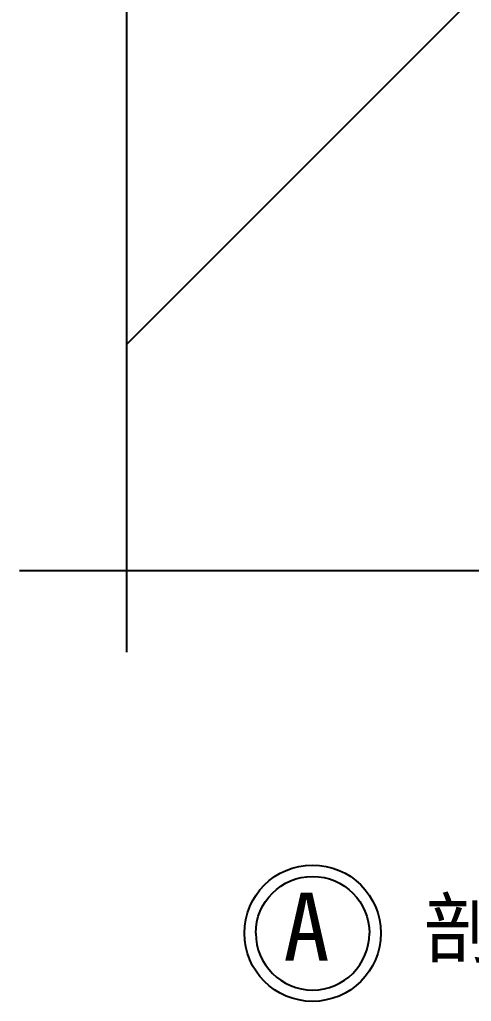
# Model space of a CAD drawing. Header units: metres. Extents: x -110103 to -108500, y -72902 to -71033.
# Drawn here: x -109928.4 to -109729.6, y -72902.4 to -72470.4 of the extents above; entities that cross this region are included whole.
import ezdxf

# ---------------------------------------------------------------- set-up
doc = ezdxf.new("R2010")
doc.units = ezdxf.units.M
for name, color, linetype in [('10', 8, 'Continuous'), ('20', 1, 'Continuous'), ('8', 7, 'Continuous')]:
    doc.layers.add(name, color=color, linetype=linetype)

# ---------------------------------------------------------------- blocks, each defined once
blk = doc.blocks.new('HY-4')
at = {"layer": '20'}
for points in [[(-5, 0, -1), (5, 0, -1)], [(-5, 0, 1), (5, 0, 1)]]:
    blk.add_lwpolyline(points, format="xyb", dxfattribs=at)
blk.add_circle((0, 0), 6, dxfattribs=at)
blk.add_circle((0, 0), 6, dxfattribs=at)

msp = doc.modelspace()

# ---------------------------------------------------------------- hatches: boundary and pattern name
at = {"layer": '10'}
h = msp.add_hatch(dxfattribs=at)
h.set_pattern_fill('AN31C', scale=100)
h.set_pattern_definition([(45, (0, 0), (-224.5064, 224.5064), [])])
h.paths.add_polyline_path([(-109727.08, -71824.47), (-109727.08, -71691.29), (-109727.08, -71658.91), (-109881.35, -71658.91), (-109881.35, -71845.92), (-109851.35, -71863.24), (-109911.35, -71863.24), (-109881.35, -71880.56), (-109881.35, -72092.36), (-109727.08, -72092.36)])
h.paths.add_polyline_path([(-109727.08, -72192.66), (-109881.35, -72192.66), (-109881.35, -72404.46), (-109911.35, -72421.78), (-109851.35, -72421.78), (-109881.35, -72439.1), (-109881.35, -72712.73), (-109697.56, -72712.73), (-109680.24, -72742.73), (-109680.24, -72682.73), (-109662.92, -72712.73), (-109429.91, -72712.73), (-109429.91, -72665.03), (-109727.08, -72665.03), (-109727.08, -72605.11), (-109727.08, -72471.93), (-109727.08, -72437.66)])

# ---------------------------------------------------------------- linework, layer by layer
at = {"layer": '20'}
for p, q in [((-109881.35, -72163.01), (-109881.35, -72748.76)), ((-109928.35, -72712.73), (-109697.56, -72712.73))]:
    msp.add_line(p, q, dxfattribs=at)

# ---------------------------------------------------------------- block references
at = {"layer": '8', "xscale": 5, "yscale": 5, "zscale": 5}
msp.add_blockref('HY-4', (-109799.44, -72872.4), dxfattribs=at)

# ---------------------------------------------------------------- texts
for s, height, p in [('A', 30, (-109812.33, -72884.54)), ('剖面节点图', 25, (-109750.47, -72882.75))]:
    msp.add_text(s, height=height).set_placement(p)

doc.saveas('drawing.dxf')
